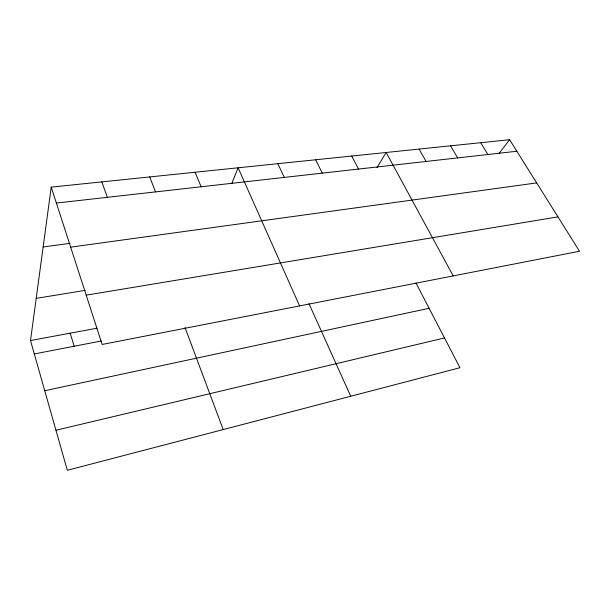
<?xml version="1.0" encoding="UTF-8"?>
<svg xmlns="http://www.w3.org/2000/svg" width="610" height="610" viewBox="0 0 610 610"><rect width="100%" height="100%" fill="white"/><g stroke="black" fill="none" stroke-linecap="round" stroke-linejoin="round"><path stroke-width="0.91" d="M415.959 282.979L459.955 367.723L67.329 470.287L30.5 340.548L51.225 187.125L509.609 139.713L579.5 251.244L102.16 344.467L51.225 187.125M231.716 183.656L238.121 167.796L299.586 305.907M376.965 167.643L386.16 152.477L453.215 275.911M499.27 153.171L509.609 139.713M55.96 430.248L444.499 337.955M44.743 390.728L429.104 308.294M34.305 353.945L101.191 341.02M30.5 340.548L97.043 328.195M86.193 295.164L557.959 216.878M36.196 298.366L85.4 290.337M70.653 247.157L536.678 182.908M43.135 246.981L70.043 243.329M56.379 203.054L516.838 151.25M480.711 142.702L487.878 154.513M450.561 145.821L457.653 157.914M419.07 149.076L426.077 161.467M351.718 156.046L358.497 169.069M315.652 159.774L322.286 173.141M277.825 163.686L284.298 177.418M308.98 303.688L350.735 396.256M195.086 172.241L201.14 186.774M149.725 176.938L155.519 191.906M185.051 327.623L223.199 429.57M101.84 181.887L107.345 197.327M70.165 333.182L74.184 346.244"/></g></svg>
